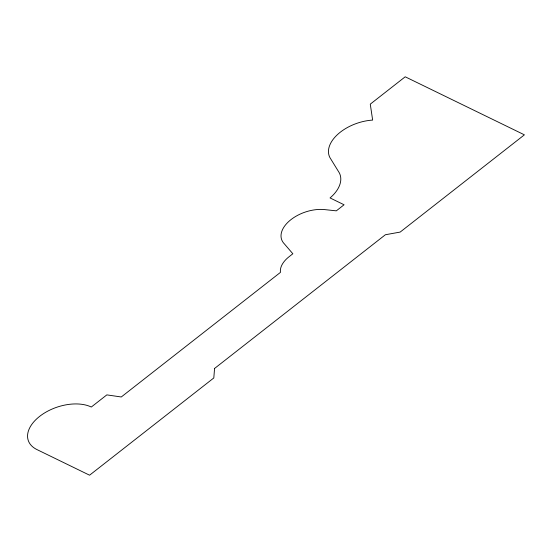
<?xml version="1.0" encoding="UTF-8"?>
<svg xmlns="http://www.w3.org/2000/svg" width="552" height="552" viewBox="0 0 552 552"><rect width="100%" height="100%" fill="white"/><g stroke="black" fill="none" stroke-linecap="round" stroke-linejoin="round"><path stroke-width="0.83" d="M214.562 368.467L213.81 377.954L89.576 475.203L36.991 449.597A37.909 22.335 -18.7 0 1 39.606 416.394A37.909 22.335 -18.7 0 1 91.301 407.031L106.833 394.88L121.274 396.978L280.45 272.377A27.255 16.056 -18.7 0 1 289.151 256.666L292.85 253.768L284.342 243.86A31.188 18.375 -18.7 0 1 289.517 220.821A31.188 18.375 -18.7 0 1 324.086 209.539L336.313 210.85L344.075 204.771L330.055 197.94A38.612 22.749 -18.7 0 0 339.328 172.88L329.813 157.417A37.163 21.894 -18.7 0 1 372.648 120.088L370.275 104.149L405.216 76.797L524.4 134.833L400.166 232.082L385.386 234.745L214.562 368.467"/></g></svg>
